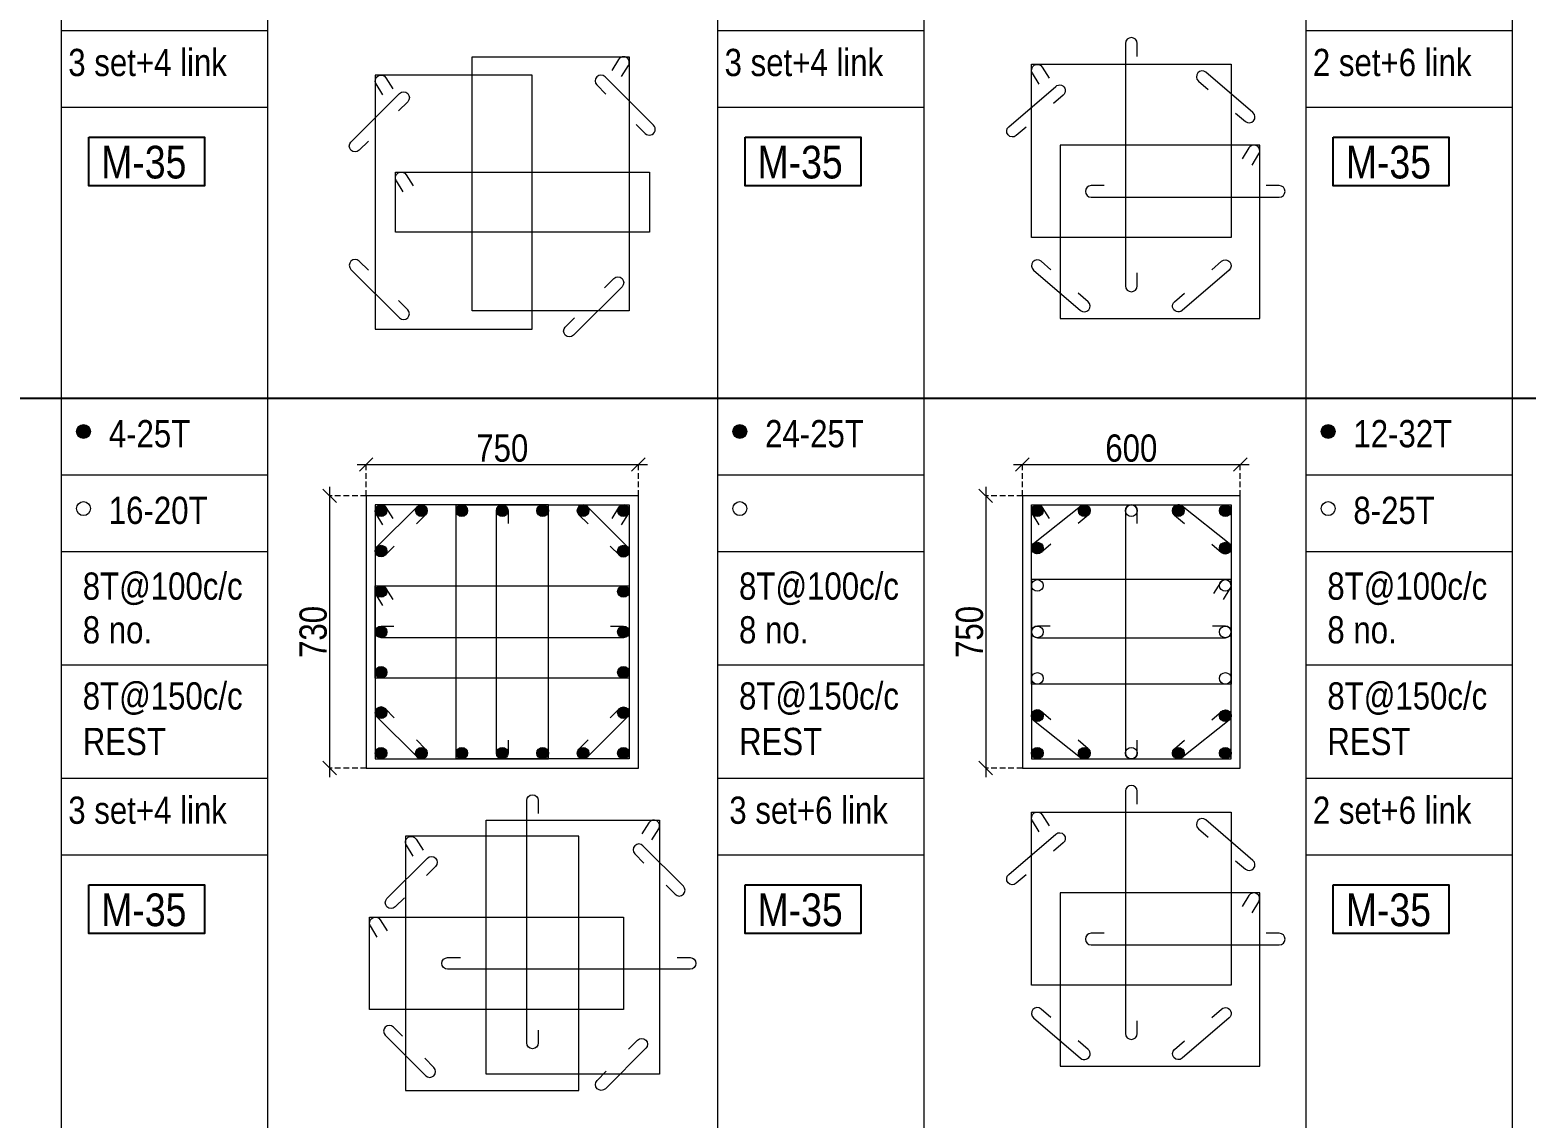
# Model space of a CAD drawing. Header units: millimetres. Extents: x 1112055 to 3390982, y -148532 to 766891.
# Drawn here: x 2329158 to 2345648, y 357775 to 369766 of the extents above; entities that cross this region are included whole.
import ezdxf
from ezdxf.enums import TextEntityAlignment as Align

# ---------------------------------------------------------------- set-up
doc = ezdxf.new("R2010")
doc.units = ezdxf.units.MM
doc.header["$PDMODE"] = 35
doc.header["$PDSIZE"] = -25
doc.linetypes.add('DASHED2', pattern=[0.375, 0.25, -0.125])
doc.linetypes.add('Hidden', pattern=[9.525, 6.35, -3.175])
for name, color, linetype, lineweight in [('B COL. SIZE DIM', 220, 'Continuous', 25), ('B COLSCH', 204, 'Continuous', 20), ('B COLUMN', 1, 'Hidden', 9), ('B STEEL', 34, 'Continuous', 15)]:
    doc.layers.add(name, color=color, linetype=linetype, lineweight=lineweight)
doc.layers.add('B TEXT', color=7, linetype='Continuous')
doc.styles.add('dim inside', font='romans.shx', dxfattribs={"width": 0.8, "height": 125})
doc.styles.add('SWINC', font='swissc.ttf')
doc.dimstyles.new('dim inside', dxfattribs={"dimtxt": 125, "dimasz": 100, "dimexe": 0, "dimexo": 0, "dimgap": 10, "dimtad": 0, "dimdec": 0, "dimzin": 0, "dimdsep": 46, "dimtxsty": 'dim inside', "dimblk": 'SMALL', "dimcen": 0.09, "dimadec": 0, "dimazin": 0, "dimtfac": 1, "dimtdec": 0, "dimtofl": 0, "dimtmove": 0, "dimatfit": 3, "dimfxl": 1, "dimtolj": 1, "dimtzin": 0, "dimarcsym": 2})

# ---------------------------------------------------------------- blocks, each defined once
blk = doc.blocks.new('_Oblique')
at = {"color": 0, "linetype": 'ByBlock', "lineweight": -2}
blk.add_line((-0.5, -0.5), (0.5, 0.5), dxfattribs=at)
blk = doc.blocks.new('*D922')
at = {"layer": 'B COL. SIZE DIM', "color": 250, "lineweight": 9, "ltscale": 250, "transparency": 16777216}
blk.add_line((2332764, 364977), (2335964, 364977), dxfattribs=at)
at = {"layer": 'B COL. SIZE DIM', "color": 250, "linetype": 'DASHED2', "lineweight": 9, "ltscale": 250, "transparency": 16777216}
for p, q in [((2332864, 364632), (2332864, 364977)), ((2335864, 364632), (2335864, 364977))]:
    blk.add_line(p, q, dxfattribs=at)
at = {"layer": 'Defpoints', "color": 0, "ltscale": 250, "transparency": 16777216}
for p in [(2335864, 364977), (2332864, 364632), (2335864, 364632)]:
    blk.add_point(p, dxfattribs=at)
at = {"layer": 'B COL. SIZE DIM', "color": 250, "lineweight": 9, "ltscale": 250, "transparency": 16777216, "xscale": 150, "yscale": 150, "zscale": 150, "rotation": 180}
blk.add_blockref('_Oblique', (2332864, 364977), dxfattribs=at)
at = {"layer": 'B COL. SIZE DIM', "color": 250, "lineweight": 9, "ltscale": 250, "transparency": 16777216, "xscale": 150, "yscale": 150, "zscale": 150}
blk.add_blockref('_Oblique', (2335864, 364977), dxfattribs=at)
at = {"layer": 'B COL. SIZE DIM', "color": 6, "ltscale": 250, "transparency": 16777216, "insert": (2334364, 365156), "char_height": 300, "attachment_point": 5, "style": 'SWINC'}
blk.add_mtext('\\A1;750', dxfattribs=at)
blk = doc.blocks.new('*D923')
at = {"layer": 'B COL. SIZE DIM', "color": 250, "lineweight": 9, "ltscale": 250, "transparency": 16777216}
blk.add_line((2332460, 364732), (2332460, 361532), dxfattribs=at)
at = {"layer": 'B COL. SIZE DIM', "color": 250, "linetype": 'DASHED2', "lineweight": 9, "ltscale": 250, "transparency": 16777216}
for p, q in [((2332864, 364632), (2332460, 364632)), ((2332864, 361632), (2332460, 361632))]:
    blk.add_line(p, q, dxfattribs=at)
at = {"layer": 'Defpoints', "color": 0, "ltscale": 250, "transparency": 16777216}
for p in [(2332864, 364632), (2332460, 361632), (2332864, 361632)]:
    blk.add_point(p, dxfattribs=at)
at = {"layer": 'B COL. SIZE DIM', "color": 250, "lineweight": 9, "ltscale": 250, "transparency": 16777216, "xscale": 150, "yscale": 150, "zscale": 150}
for p, rotation in [((2332460, 364632), 90), ((2332460, 361632), 270)]:
    blk.add_blockref('_Oblique', p, dxfattribs=dict(at, rotation=rotation))
at = {"layer": 'B COL. SIZE DIM', "color": 6, "ltscale": 250, "transparency": 16777216, "insert": (2332281, 363132), "char_height": 300, "attachment_point": 5, "rotation": 90, "style": 'SWINC'}
blk.add_mtext('\\A1;730', dxfattribs=at)
blk = doc.blocks.new('*D934')
at = {"layer": 'B COL. SIZE DIM', "color": 250, "lineweight": 9, "ltscale": 250, "transparency": 16777216}
blk.add_line((2339997, 364977), (2342597, 364977), dxfattribs=at)
at = {"layer": 'B COL. SIZE DIM', "color": 250, "linetype": 'DASHED2', "lineweight": 9, "ltscale": 250, "transparency": 16777216}
for p, q in [((2340097, 364632), (2340097, 364977)), ((2342497, 364632), (2342497, 364977))]:
    blk.add_line(p, q, dxfattribs=at)
at = {"layer": 'Defpoints', "color": 0, "ltscale": 250, "transparency": 16777216}
for p in [(2342497, 364977), (2340097, 364632), (2342497, 364632)]:
    blk.add_point(p, dxfattribs=at)
at = {"layer": 'B COL. SIZE DIM', "color": 250, "lineweight": 9, "ltscale": 250, "transparency": 16777216, "xscale": 150, "yscale": 150, "zscale": 150, "rotation": 180}
blk.add_blockref('_Oblique', (2340097, 364977), dxfattribs=at)
at = {"layer": 'B COL. SIZE DIM', "color": 250, "lineweight": 9, "ltscale": 250, "transparency": 16777216, "xscale": 150, "yscale": 150, "zscale": 150}
blk.add_blockref('_Oblique', (2342497, 364977), dxfattribs=at)
at = {"layer": 'B COL. SIZE DIM', "color": 6, "ltscale": 250, "transparency": 16777216, "insert": (2341297, 365156), "char_height": 300, "attachment_point": 5, "style": 'SWINC'}
blk.add_mtext('\\A1;600', dxfattribs=at)
blk = doc.blocks.new('*D935')
at = {"layer": 'B COL. SIZE DIM', "color": 250, "lineweight": 9, "ltscale": 250, "transparency": 16777216}
blk.add_line((2339693, 364732), (2339693, 361532), dxfattribs=at)
at = {"layer": 'B COL. SIZE DIM', "color": 250, "linetype": 'DASHED2', "lineweight": 9, "ltscale": 250, "transparency": 16777216}
for p, q in [((2340097, 364632), (2339693, 364632)), ((2340097, 361632), (2339693, 361632))]:
    blk.add_line(p, q, dxfattribs=at)
at = {"layer": 'Defpoints', "color": 0, "ltscale": 250, "transparency": 16777216}
for p in [(2340097, 364632), (2339693, 361632), (2340097, 361632)]:
    blk.add_point(p, dxfattribs=at)
at = {"layer": 'B COL. SIZE DIM', "color": 250, "lineweight": 9, "ltscale": 250, "transparency": 16777216, "xscale": 150, "yscale": 150, "zscale": 150}
for p, rotation in [((2339693, 364632), 90), ((2339693, 361632), 270)]:
    blk.add_blockref('_Oblique', p, dxfattribs=dict(at, rotation=rotation))
at = {"layer": 'B COL. SIZE DIM', "color": 6, "ltscale": 250, "transparency": 16777216, "insert": (2339515, 363132), "char_height": 300, "attachment_point": 5, "rotation": 90, "style": 'SWINC'}
blk.add_mtext('\\A1;750', dxfattribs=at)

msp = doc.modelspace()

# ---------------------------------------------------------------- hatches: boundary and pattern name
at = {"layer": 'B STEEL', "lineweight": 9, "ltscale": 0.5}
h = msp.add_hatch(color=34, dxfattribs=at)
edge = h.paths.add_edge_path()
edge.add_arc((2329748.6, 365341.4), 76.8, 0, 360)
h = msp.add_hatch(color=34, dxfattribs=at)
edge = h.paths.add_edge_path()
edge.add_arc((2336982.1, 365341.4), 76.8, 0, 360)
h = msp.add_hatch(color=34, dxfattribs=at)
edge = h.paths.add_edge_path()
edge.add_arc((2343466.1, 365341.4), 76.8, 0, 360)
h = msp.add_hatch(color=34, dxfattribs=at)
edge = h.paths.add_edge_path()
edge.add_arc((2333027.8, 364468.3), 64, 0, 360)
at = {"layer": 'B STEEL'}
h = msp.add_hatch(color=34, dxfattribs=at)
edge = h.paths.add_edge_path()
edge.add_arc((2333473.1, 364468.3), 64, 0, 360)
h = msp.add_hatch(color=34, dxfattribs=at)
edge = h.paths.add_edge_path()
edge.add_arc((2333918.4, 364468.3), 64, 0, 360)
h = msp.add_hatch(color=34, dxfattribs=at)
edge = h.paths.add_edge_path()
edge.add_arc((2334363.8, 364468.3), 64, 0, 360)
h = msp.add_hatch(color=34, dxfattribs=at)
edge = h.paths.add_edge_path()
edge.add_arc((2334809.1, 364468.3), 64, 0, 360)
h = msp.add_hatch(color=34, dxfattribs=at)
edge = h.paths.add_edge_path()
edge.add_arc((2335254.4, 364468.3), 64, 0, 360)
at = {"layer": 'B STEEL', "lineweight": 9, "ltscale": 0.5}
h = msp.add_hatch(color=34, dxfattribs=at)
edge = h.paths.add_edge_path()
edge.add_arc((2335699.7, 364468.3), 64, 180, 540, ccw=False)
h = msp.add_hatch(color=34, dxfattribs=at)
edge = h.paths.add_edge_path()
edge.add_arc((2340261.3, 364468.3), 64, 0, 360)
at = {"layer": 'B STEEL', "lineweight": 30}
h = msp.add_hatch(color=34, dxfattribs=at)
edge = h.paths.add_edge_path()
edge.add_arc((2340779.3, 364468.3), 64, 0, 360)
h = msp.add_hatch(color=34, dxfattribs=at)
edge = h.paths.add_edge_path()
edge.add_arc((2341815.3, 364468.3), 64, 0, 360)
at = {"layer": 'B STEEL', "lineweight": 9, "ltscale": 0.5}
h = msp.add_hatch(color=34, dxfattribs=at)
edge = h.paths.add_edge_path()
edge.add_arc((2342333.3, 364468.3), 64, 180, 540, ccw=False)
at = {"layer": 'B STEEL', "lineweight": 30}
h = msp.add_hatch(color=34, dxfattribs=at)
edge = h.paths.add_edge_path()
edge.add_arc((2340261.3, 364056.3), 64, 0, 360)
h = msp.add_hatch(color=34, dxfattribs=at)
edge = h.paths.add_edge_path()
edge.add_arc((2342333.3, 364056.3), 64, 0, 360)
at = {"layer": 'B STEEL'}
h = msp.add_hatch(color=34, dxfattribs=at)
edge = h.paths.add_edge_path()
edge.add_arc((2333027.8, 364022.9), 64, 0, 360)
h = msp.add_hatch(color=34, dxfattribs=at)
edge = h.paths.add_edge_path()
edge.add_arc((2335699.7, 364022.9), 64, 0, 360)
h = msp.add_hatch(color=34, dxfattribs=at)
edge = h.paths.add_edge_path()
edge.add_arc((2333027.8, 363577.6), 64, 0, 360)
h = msp.add_hatch(color=34, dxfattribs=at)
edge = h.paths.add_edge_path()
edge.add_arc((2335699.7, 363577.6), 64, 0, 360)
h = msp.add_hatch(color=34, dxfattribs=at)
edge = h.paths.add_edge_path()
edge.add_arc((2333027.8, 363132.3), 64, 0, 360)
h = msp.add_hatch(color=34, dxfattribs=at)
edge = h.paths.add_edge_path()
edge.add_arc((2335699.7, 363132.3), 64, 0, 360)
h = msp.add_hatch(color=34, dxfattribs=at)
edge = h.paths.add_edge_path()
edge.add_arc((2333027.8, 362686.9), 64, 0, 360)
h = msp.add_hatch(color=34, dxfattribs=at)
edge = h.paths.add_edge_path()
edge.add_arc((2335699.7, 362686.9), 64, 0, 360)
h = msp.add_hatch(color=34, dxfattribs=at)
edge = h.paths.add_edge_path()
edge.add_arc((2333027.8, 362241.6), 64, 0, 360)
h = msp.add_hatch(color=34, dxfattribs=at)
edge = h.paths.add_edge_path()
edge.add_arc((2335699.7, 362241.6), 64, 0, 360)
at = {"layer": 'B STEEL', "lineweight": 30}
h = msp.add_hatch(color=34, dxfattribs=at)
edge = h.paths.add_edge_path()
edge.add_arc((2340261.3, 362208.3), 64, 0, 360)
h = msp.add_hatch(color=34, dxfattribs=at)
edge = h.paths.add_edge_path()
edge.add_arc((2342333.3, 362208.3), 64, 0, 360)
at = {"layer": 'B STEEL', "lineweight": 9, "ltscale": 0.5}
h = msp.add_hatch(color=34, dxfattribs=at)
edge = h.paths.add_edge_path()
edge.add_arc((2333027.8, 361796.3), 64, 0, 360, ccw=False)
at = {"layer": 'B STEEL'}
h = msp.add_hatch(color=34, dxfattribs=at)
edge = h.paths.add_edge_path()
edge.add_arc((2333473.1, 361796.3), 64, 0, 360)
h = msp.add_hatch(color=34, dxfattribs=at)
edge = h.paths.add_edge_path()
edge.add_arc((2333918.4, 361796.3), 64, 0, 360)
h = msp.add_hatch(color=34, dxfattribs=at)
edge = h.paths.add_edge_path()
edge.add_arc((2334363.8, 361796.3), 64, 0, 360)
h = msp.add_hatch(color=34, dxfattribs=at)
edge = h.paths.add_edge_path()
edge.add_arc((2334809.1, 361796.3), 64, 0, 360)
h = msp.add_hatch(color=34, dxfattribs=at)
edge = h.paths.add_edge_path()
edge.add_arc((2335254.4, 361796.3), 64, 0, 360)
at = {"layer": 'B STEEL', "lineweight": 9, "ltscale": 0.5}
h = msp.add_hatch(color=34, dxfattribs=at)
edge = h.paths.add_edge_path()
edge.add_arc((2335699.7, 361796.3), 64, -180, 180)
h = msp.add_hatch(color=34, dxfattribs=at)
edge = h.paths.add_edge_path()
edge.add_arc((2340261.3, 361796.3), 64, 0, 360, ccw=False)
at = {"layer": 'B STEEL', "lineweight": 30}
h = msp.add_hatch(color=34, dxfattribs=at)
edge = h.paths.add_edge_path()
edge.add_arc((2340779.3, 361796.3), 64, 0, 360)
h = msp.add_hatch(color=34, dxfattribs=at)
edge = h.paths.add_edge_path()
edge.add_arc((2341815.3, 361796.3), 64, 0, 360)
at = {"layer": 'B STEEL', "lineweight": 9, "ltscale": 0.5}
h = msp.add_hatch(color=34, dxfattribs=at)
edge = h.paths.add_edge_path()
edge.add_arc((2342333.3, 361796.3), 64, -180, 180)

# ---------------------------------------------------------------- linework, layer by layer
msp.add_line((2087620, 365709.7), (2378433, 365709.7))
at = {"layer": 'B COLSCH', "color": 250, "lineweight": 0}
for p, q in [((2329502.3, 382189.4), (2329502.3, 332750.4)), ((2331776.7, 382189.4), (2331776.7, 323875.2)), ((2336735.9, 382189.4), (2336735.9, 332750.4)), ((2339010.2, 382189.4), (2339010.2, 323875.2)), ((2343219.8, 382189.4), (2343219.8, 332750.4)), ((2345494.2, 382189.4), (2345494.2, 323875.2)), ((2329502.3, 369760.1), (2331776.7, 369760.1)), ((2336735.9, 369760.1), (2339010.2, 369760.1)), ((2343219.8, 369760.1), (2345494.2, 369760.1)), ((2329502.3, 368915.1), (2331776.7, 368915.1)), ((2336735.9, 368915.1), (2339010.2, 368915.1)), ((2343219.8, 368915.1), (2345494.2, 368915.1)), ((2235553.4, 365709.7), (2364668.6, 365709.7)), ((2329502.3, 364864.8), (2331776.7, 364864.8)), ((2336735.9, 364864.8), (2339010.2, 364864.8)), ((2343219.8, 364864.8), (2345494.2, 364864.8)), ((2329502.3, 364019.8), (2331776.7, 364019.8)), ((2336735.9, 364019.8), (2339010.2, 364019.8)), ((2343219.8, 364019.8), (2345494.2, 364019.8)), ((2329502.3, 362770), (2331776.7, 362770)), ((2336735.9, 362770), (2339010.2, 362770)), ((2343219.8, 362770), (2345494.2, 362770)), ((2329502.3, 361520.2), (2331776.7, 361520.2)), ((2336735.9, 361520.2), (2339010.2, 361520.2)), ((2343219.8, 361520.2), (2345494.2, 361520.2)), ((2329502.3, 360675.2), (2331776.7, 360675.2)), ((2336735.9, 360675.2), (2339010.2, 360675.2)), ((2343219.8, 360675.2), (2345494.2, 360675.2))]:
    msp.add_line(p, q, dxfattribs=at)
at = {"layer": 'B COLUMN', "color": 1, "linetype": 'ByBlock', "lineweight": 20}
for points in [[(2332863.8, 361632.3), (2335863.8, 361632.3), (2335863.8, 364632.3), (2332863.8, 364632.3)], [(2340097.3, 361632.3), (2342497.3, 361632.3), (2342497.3, 364632.3), (2340097.3, 364632.3)]]:
    msp.add_lwpolyline(points, close=True, dxfattribs=at)
at = {"layer": 'B STEEL', "color": 34, "lineweight": 9, "ltscale": 0.5}
for points in [[(2341361.3, 369474.5), (2341361.3, 369617.2, 1), (2341233.3, 369617.2), (2341233.3, 366945.2, 1), (2341361.3, 366945.2), (2341361.3, 367087.9)], [(2335679.5, 369251.9), (2335754.3, 369373.3, 1), (2335645.2, 369440.5), (2335570.5, 369319)], [(2340281.6, 369168.1), (2340206.8, 369289.6, -1), (2340315.8, 369356.7), (2340390.6, 369235.2)], [(2333048, 369049.5), (2332973.3, 369171, -1), (2333082.3, 369238.1), (2333157.1, 369116.6)], [(2335839.6, 368725.7), (2335940.4, 368624.9, 1), (2336031, 368715.4), (2335496.6, 369249.8, 1), (2335406, 369159.3), (2335506.9, 369058.4)], [(2342446.4, 368850.5), (2342554.5, 368757.5, 1), (2342638, 368854.6), (2342120, 369300, 1), (2342036.5, 369202.9), (2342144.7, 369109.9)], [(2332888, 368541.2), (2332787.1, 368440.3, -1), (2332696.6, 368530.8), (2333231, 369065.2, -1), (2333321.5, 368974.7), (2333220.6, 368873.8)], [(2340137.3, 368694.8), (2340029.1, 368601.9, -1), (2339945.6, 368698.9), (2340463.6, 369144.3, -1), (2340547.1, 369047.2), (2340438.9, 368954.2)], [(2342627.8, 368277.4), (2342702.6, 368398.9, 1), (2342593.5, 368466), (2342518.8, 368344.5)], [(2333271.2, 367980.7), (2333196.4, 368102.2, -1), (2333305.5, 368169.3), (2333380.2, 368047.8)], [(2340998.1, 368051.2), (2340855.4, 368051.2, 1), (2340855.4, 367923.1), (2342927.4, 367923.1, 1), (2342927.4, 368051.2), (2342784.8, 368051.2)], [(2332888, 367116.9), (2332787.1, 367217.7, 1), (2332696.6, 367127.2), (2333231, 366592.8, 1), (2333321.5, 366683.3), (2333220.6, 366784.2)], [(2340411.2, 367123.4), (2340303.1, 367216.3, 1), (2340219.6, 367119.3), (2340737.6, 366673.9, 1), (2340821.1, 366771), (2340712.9, 366864)], [(2342183.4, 367123.4), (2342291.6, 367216.3, -1), (2342375, 367119.3), (2341857, 366673.9, -1), (2341773.6, 366771), (2341881.7, 366864)], [(2335492.1, 366925.8), (2335593, 367026.6, -1), (2335683.5, 366936.1), (2335149.1, 366401.7, -1), (2335058.6, 366492.2), (2335159.5, 366593.1)], [(2333048, 364313.2), (2332973.3, 364434.7, -1), (2333082.3, 364501.8), (2333157.1, 364380.3)], [(2333173.9, 364078.5), (2333073.1, 363977.7, -1), (2332982.5, 364068.2), (2333427.8, 364513.5, -1), (2333518.4, 364423), (2333417.5, 364322.1)], [(2334427.8, 361938.9), (2334427.8, 361796.3, -1), (2334299.7, 361796.3), (2334299.7, 364468.3, -1), (2334427.8, 364468.3), (2334427.8, 364325.6)], [(2335553.6, 364078.5), (2335654.5, 363977.7, 1), (2335745, 364068.2), (2335299.7, 364513.5, 1), (2335209.1, 364423), (2335310, 364322.1)], [(2335679.5, 364313.2), (2335754.3, 364434.7, 1), (2335645.2, 364501.8), (2335570.5, 364380.3)], [(2340281.6, 364313.2), (2340206.8, 364434.7, -1), (2340315.8, 364501.8), (2340390.6, 364380.3)], [(2340411.2, 364100.7), (2340303.1, 364007.7, -1), (2340219.6, 364104.8), (2340737.6, 364516.8, -1), (2340821.1, 364419.7), (2340712.9, 364326.7)], [(2341361.3, 364325.6), (2341361.3, 364468.3, 1), (2341233.3, 364468.3), (2341233.3, 361796.3, 1), (2341361.3, 361796.3), (2341361.3, 361938.9)], [(2342183.4, 364100.7), (2342291.6, 364007.7, 1), (2342375, 364104.8), (2341857, 364516.8, 1), (2341773.6, 364419.7), (2341881.7, 364326.7)], [(2333048, 363422.6), (2332973.3, 363544, -1), (2333082.3, 363611.2), (2333157.1, 363489.7)], [(2342313, 363489.2), (2342387.8, 363610.7, 1), (2342278.8, 363677.8), (2342204, 363556.3)], [(2335557.1, 363196.3), (2335699.7, 363196.3, -1), (2335699.7, 363068.3), (2333027.8, 363068.3, -1), (2333027.8, 363196.3), (2333170.4, 363196.3)], [(2340404, 363196.3), (2340261.3, 363196.3, 1), (2340261.3, 363068.2), (2342333.3, 363068.2, 1), (2342333.3, 363196.3), (2342190.6, 363196.3)], [(2333173.9, 362186), (2333073.1, 362286.9, 1), (2332982.5, 362196.4), (2333427.8, 361751, 1), (2333518.4, 361841.6), (2333417.5, 361942.4)], [(2335553.6, 362186), (2335654.5, 362286.9, -1), (2335745, 362196.4), (2335299.7, 361751, -1), (2335209.1, 361841.6), (2335310, 361942.4)], [(2340411.2, 362163.8), (2340303.1, 362256.8, 1), (2340219.6, 362159.7), (2340737.6, 361747.7, 1), (2340821.1, 361844.8), (2340712.9, 361937.8)], [(2342183.4, 362163.8), (2342291.6, 362256.8, -1), (2342375, 362159.7), (2341857, 361747.7, -1), (2341773.6, 361844.8), (2341881.7, 361937.8)], [(2334761.2, 358744.9), (2334761.2, 358602.3, -1), (2334633.2, 358602.3), (2334633.2, 361274.2, -1), (2334761.2, 361274.2), (2334761.2, 361131.6)], [(2341361.3, 361234.7), (2341361.3, 361377.3, 1), (2341233.3, 361377.3), (2341233.3, 358705.4, 1), (2341361.3, 358705.4), (2341361.3, 358848)], [(2340281.6, 360928.2), (2340206.8, 361049.7, -1), (2340315.8, 361116.8), (2340390.6, 360995.4)], [(2336012.9, 360839.2), (2336087.7, 360960.7, 1), (2335978.7, 361027.8), (2335903.9, 360906.3)], [(2342446.4, 360610.7), (2342554.5, 360517.7, 1), (2342638, 360614.8), (2342120, 361060.1, 1), (2342036.5, 360963), (2342144.7, 360870)], [(2333381.5, 360660.7), (2333306.7, 360782.1, -1), (2333415.7, 360849.3), (2333490.5, 360727.8)], [(2340137.3, 360455), (2340029.1, 360362, -1), (2339945.6, 360459.1), (2340463.6, 360904.4, -1), (2340547.1, 360807.3), (2340438.9, 360714.3)], [(2333284.7, 360203.3), (2333183.8, 360102.4, -1), (2333093.3, 360193), (2333538.6, 360638.3, -1), (2333629.1, 360547.8), (2333528.3, 360446.9)], [(2336168.6, 360341.5), (2336269.5, 360240.7, 1), (2336360, 360331.2), (2335914.7, 360776.5, 1), (2335824.1, 360686), (2335925, 360585.1)], [(2342627.8, 360037.6), (2342702.6, 360159.1, 1), (2342593.5, 360226.2), (2342518.8, 360104.7)], [(2332985.1, 359770), (2332910.4, 359891.5, -1), (2333019.4, 359958.6), (2333094.2, 359837.1)], [(2340998.1, 359811.3), (2340855.4, 359811.3, 1), (2340855.4, 359683.3), (2342927.4, 359683.3, 1), (2342927.4, 359811.3), (2342784.8, 359811.3)], [(2336291.3, 359543.7), (2336433.9, 359543.7, -1), (2336433.9, 359415.7), (2333762, 359415.7, -1), (2333762, 359543.7), (2333904.6, 359543.7)], [(2340411.2, 358883.5), (2340303.1, 358976.5, 1), (2340219.6, 358879.4), (2340737.6, 358434.1, 1), (2340821.1, 358531.2), (2340712.9, 358624.2)], [(2342183.4, 358883.5), (2342291.6, 358976.5, -1), (2342375, 358879.4), (2341857, 358434.1, -1), (2341773.6, 358531.2), (2341881.7, 358624.2)], [(2333265.9, 358677), (2333165.1, 358777.8, 1), (2333074.5, 358687.3), (2333519.9, 358242, 1), (2333610.4, 358332.5), (2333509.5, 358433.4)], [(2335753.9, 358533.5), (2335854.8, 358634.3, -1), (2335945.3, 358543.8), (2335500, 358098.5, -1), (2335409.4, 358189), (2335510.3, 358289.9)]]:
    msp.add_lwpolyline(points, format="xyb", dxfattribs=at)
for points in [[(2335763.8, 366670.9), (2334032.5, 366670.9), (2334032.5, 369470.9), (2335763.8, 369470.9)], [(2342397.3, 367477.8), (2340197.3, 367477.8), (2340197.3, 369387.1), (2342397.3, 369387.1)], [(2332963.8, 366468.5), (2334695, 366468.5), (2334695, 369268.5), (2332963.8, 369268.5)], [(2342712.1, 368496.5), (2340512.1, 368496.5), (2340512.1, 366587.1), (2342712.1, 366587.1)], [(2333186.9, 368199.8), (2335986.9, 368199.8), (2335986.9, 367537.3), (2333186.9, 367537.3)], [(2332963.8, 361732.3), (2334873.1, 361732.3), (2334873.1, 364532.3), (2332963.8, 364532.3)], [(2335763.8, 361732.3), (2333854.4, 361732.3), (2333854.4, 364532.3), (2335763.8, 364532.3)], [(2342397.3, 362556.2), (2340197.3, 362556.2), (2340197.3, 364532.3), (2342397.3, 364532.3)], [(2332963.8, 363641.6), (2335763.8, 363641.6), (2335763.8, 362622.9), (2332963.8, 362622.9)], [(2342397.3, 363708.3), (2340197.3, 363708.3), (2340197.3, 361732.3), (2342397.3, 361732.3)], [(2342397.3, 359238), (2340197.3, 359238), (2340197.3, 361147.3), (2342397.3, 361147.3)], [(2336097.2, 358258.3), (2334187.8, 358258.3), (2334187.8, 361058.3), (2336097.2, 361058.3)], [(2333297.2, 358079.7), (2335206.5, 358079.7), (2335206.5, 360879.7), (2333297.2, 360879.7)], [(2342712.1, 360256.6), (2340512.1, 360256.6), (2340512.1, 358347.3), (2342712.1, 358347.3)], [(2332900.9, 359989.1), (2335700.9, 359989.1), (2335700.9, 358970.4), (2332900.9, 358970.4)]]:
    msp.add_lwpolyline(points, close=True, dxfattribs=at)
for centre, radius in [((2329748.6, 365341.4), 76.8), ((2336982.1, 365341.4), 76.8), ((2343466.1, 365341.4), 76.8), ((2329748.6, 364491.2), 76.8), ((2333027.8, 364468.3), 64), ((2333473.1, 364468.3), 64), ((2333918.4, 364468.3), 64), ((2334363.8, 364468.3), 64), ((2334809.1, 364468.3), 64), ((2335254.4, 364468.3), 64), ((2335699.7, 364468.3), 64), ((2336982.1, 364491.2), 76.8), ((2340261.3, 364468.3), 64), ((2340779.3, 364468.3), 64), ((2341297.3, 364468.3), 64), ((2341815.3, 364468.3), 64), ((2342333.3, 364468.3), 64), ((2343466.1, 364491.2), 76.8), ((2340261.3, 364056.3), 64), ((2342333.3, 364056.3), 64), ((2333027.8, 364022.9), 64), ((2335699.7, 364022.9), 64), ((2333027.8, 363577.6), 64), ((2335699.7, 363577.6), 64), ((2340261.3, 363644.3), 64), ((2342333.3, 363644.3), 64), ((2333027.8, 363132.3), 64), ((2335699.7, 363132.3), 64), ((2340261.3, 363132.3), 64), ((2342333.3, 363132.3), 64), ((2333027.8, 362686.9), 64), ((2335699.7, 362686.9), 64), ((2340261.3, 362620.3), 64), ((2342333.3, 362620.3), 64), ((2333027.8, 362241.6), 64), ((2335699.7, 362241.6), 64), ((2340261.3, 362208.3), 64), ((2342333.3, 362208.3), 64), ((2333027.8, 361796.3), 64), ((2333473.1, 361796.3), 64), ((2333918.4, 361796.3), 64), ((2334363.8, 361796.3), 64), ((2334809.1, 361796.3), 64), ((2335254.4, 361796.3), 64), ((2335699.7, 361796.3), 64), ((2340261.3, 361796.3), 64), ((2340779.3, 361796.3), 64), ((2341297.3, 361796.3), 64), ((2341815.3, 361796.3), 64), ((2342333.3, 361796.3), 64)]:
    msp.add_circle(centre, radius, dxfattribs=at)
at = {"layer": 'B TEXT', "color": 1}
for points in [[(2329806, 368586), (2331080.6, 368586), (2331080.6, 368048.1), (2329806, 368048.1)], [(2337039.5, 368586), (2338314.1, 368586), (2338314.1, 368048.1), (2337039.5, 368048.1)], [(2343523.5, 368586), (2344798.1, 368586), (2344798.1, 368048.1), (2343523.5, 368048.1)], [(2329806, 360346.2), (2331080.6, 360346.2), (2331080.6, 359808.2), (2329806, 359808.2)], [(2337039.5, 360346.2), (2338314.1, 360346.2), (2338314.1, 359808.2), (2337039.5, 359808.2)], [(2343523.5, 360346.2), (2344798.1, 360346.2), (2344798.1, 359808.2), (2343523.5, 359808.2)]]:
    msp.add_lwpolyline(points, close=True, dxfattribs=at)

# ---------------------------------------------------------------- texts
at = {"layer": 'B TEXT', "style": 'SWINC'}
for s, p in [('3 set+4 link', (2329580.5, 369257.6)), ('3 set+4 link', (2336814.1, 369257.6)), ('2 set+6 link', (2343298, 369257.6)), ('4-25T', (2330027.1, 365166.9)), ('24-25T', (2337260.6, 365166.9)), ('12-32T', (2343744.6, 365166.9)), ('16-20T', (2330027.1, 364321.9)), ('8-25T', (2343744.6, 364321.9)), ('8T@100c/c', (2329740.2, 363487)), ('8T@100c/c', (2336973.7, 363487)), ('8T@100c/c', (2343457.7, 363487)), ('8 no.', (2329740.2, 363005.3)), ('8 no.', (2336973.7, 363005.3)), ('8 no.', (2343457.7, 363005.3)), ('8T@150c/c', (2329740.2, 362277.2)), ('8T@150c/c', (2336973.7, 362277.2)), ('8T@150c/c', (2343457.7, 362277.2)), ('REST', (2329740.2, 361774.8)), ('REST', (2336973.7, 361774.8)), ('REST', (2343457.7, 361774.8)), ('3 set+4 link', (2329580.5, 361017.7)), ('3 set+6 link', (2336866.2, 361017.7)), ('2 set+6 link', (2343298, 361017.7))]:
    msp.add_text(s, height=300, dxfattribs=at).set_placement(p)
at = {"layer": 'B TEXT', "color": 1, "style": 'SWINC'}
for p in [(2329943.3, 368021.5), (2337176.9, 368021.5), (2343660.8, 368021.5), (2329943.3, 359781.7), (2337176.9, 359781.7), (2343660.8, 359781.7)]:
    msp.add_text('M-35', height=360, dxfattribs=at).set_placement(p, align=Align.BOTTOM_LEFT)

# ---------------------------------------------------------------- dimensions: what is measured, and where the dimension line sits
at = {"layer": 'B COL. SIZE DIM', "color": 250, "ltscale": 250}
for base, p1, p2, picture, middle in [((2335863.8, 364977.2), (2332863.8, 364632.3), (2335863.8, 364632.3), '*D922', (2334363.8, 365156)), ((2342497.3, 364977.2), (2340097.3, 364632.3), (2342497.3, 364632.3), '*D934', (2341297.3, 365156.2))]:
    dim = msp.add_linear_dim(base=base, p1=p1, p2=p2, dimstyle='dim inside', override={"dimtxt": 300, "dimasz": 150, "dimgap": 25, "dimtad": 3, "dimlfac": 0.25, "dimtxsty": 'SWINC', "dimblk1": 'Oblique', "dimblk2": 'Oblique', "dimsah": 1, "dimdle": 100, "dimclrd": 250, "dimclre": 250, "dimclrt": 6, "dimfxl": 1000, "dimlwd": 9, "dimlwe": 9}, dxfattribs=at)
    dim.commit()
    dim.dimension.update_dxf_attribs({"geometry": picture, "text_midpoint": middle})
dim = msp.add_linear_dim(base=(2332459.9, 361632.3), p1=(2332863.8, 364632.3), p2=(2332863.8, 361632.3), angle=90, text='730', dimstyle='dim inside', override={"dimtxt": 300, "dimasz": 150, "dimgap": 25, "dimtad": 3, "dimlfac": 0.25, "dimtxsty": 'SWINC', "dimblk1": 'Oblique', "dimblk2": 'Oblique', "dimsah": 1, "dimdle": 100, "dimclrd": 250, "dimclre": 250, "dimclrt": 6, "dimfxl": 1000, "dimlwd": 9, "dimlwe": 9}, dxfattribs=at)
dim.commit()
dim.dimension.update_dxf_attribs({"geometry": '*D923', "text_midpoint": (2332281.1, 363132.3)})
dim = msp.add_linear_dim(base=(2339693.4, 361632.3), p1=(2340097.3, 364632.3), p2=(2340097.3, 361632.3), angle=90, dimstyle='dim inside', override={"dimtxt": 300, "dimasz": 150, "dimgap": 25, "dimtad": 3, "dimlfac": 0.25, "dimtxsty": 'SWINC', "dimblk1": 'Oblique', "dimblk2": 'Oblique', "dimsah": 1, "dimdle": 100, "dimclrd": 250, "dimclre": 250, "dimclrt": 6, "dimfxl": 1000, "dimlwd": 9, "dimlwe": 9}, dxfattribs=at)
dim.commit()
dim.dimension.update_dxf_attribs({"geometry": '*D935', "text_midpoint": (2339514.6, 363132.3)})

doc.saveas('drawing.dxf')
